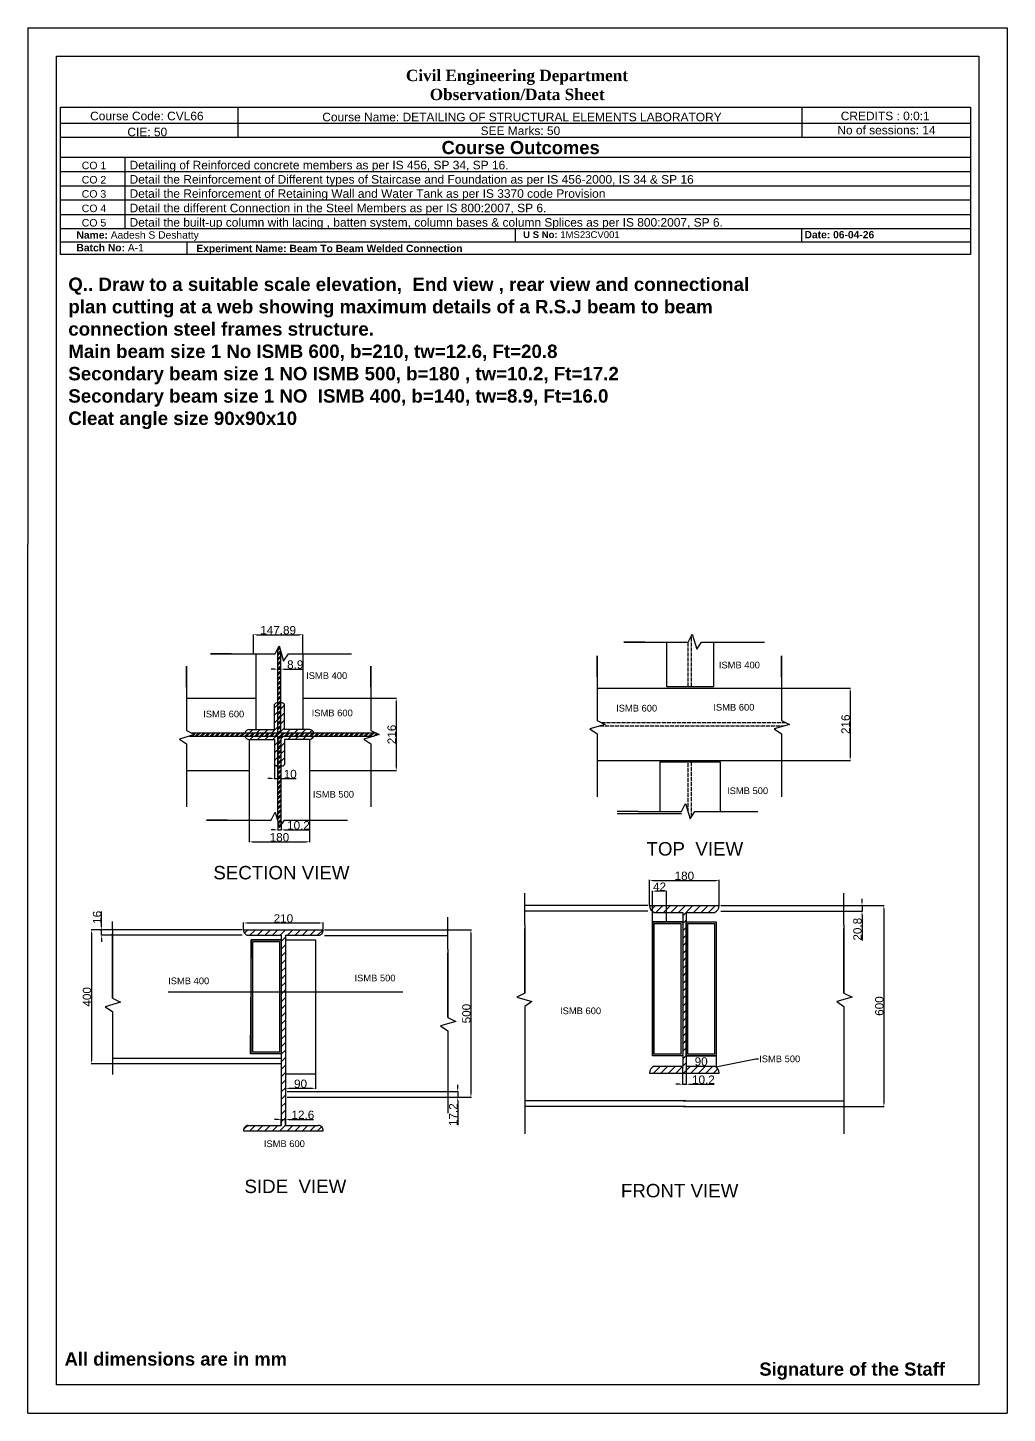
# Model space of a CAD drawing. Header units: millimetres. Extents: x 9543 to 16055, y 15 to 4152.
# Drawn here: x 13129 to 16055, y 15 to 4152 of the extents above; entities that cross this region are included whole.
import ezdxf
from ezdxf import colors
from ezdxf.entities.mleader import LeaderData, LeaderLine
from ezdxf.math import Vec2, Vec3

# ---------------------------------------------------------------- set-up
doc = ezdxf.new("R2010")
doc.units = ezdxf.units.MM
doc.linetypes.add('ACAD_ISO02W100', pattern=[15, 12, -3])
doc.styles.get("Standard").update_dxf_attribs({"font": 'arial.ttf'})
doc.dimstyles.new('ISO-25', dxfattribs={"dimtxt": 25, "dimasz": 10, "dimexe": 1.25, "dimexo": 0.625, "dimtad": 1, "dimdsep": 46, "dimtxsty": 'Standard', "dimcen": 2.5, "dimadec": 0, "dimazin": 0, "dimtfac": 1, "dimtmove": 0, "dimatfit": 3, "dimfxl": 1, "dimarcsym": 0})
pattern_1 = [(45, (10996.696, 307.813), (-11.22532, 11.22532), [])]

# ---------------------------------------------------------------- blocks, each defined once
blk = doc.blocks.new('*D55')
at = {"color": 0, "lineweight": -2, "transparency": 16777216}
for p, q in [((13803, 2283.2), (13803, 2340.9)), ((13813, 2339.7), (13940.9, 2339.7)), ((13950.9, 2283.2), (13950.9, 2340.9))]:
    blk.add_line(p, q, dxfattribs=at)
at = {"color": 0, "transparency": 16777216}
for points in [[(13813, 2341.3), (13813, 2338), (13803, 2339.7)], [(13940.9, 2341.3), (13940.9, 2338), (13950.9, 2339.7)]]:
    blk.add_solid(points, dxfattribs=at)
at = {"layer": 'Defpoints', "color": 0, "transparency": 16777216}
for p in [(13950.9, 2339.7), (13803, 2282.5), (13950.9, 2282.5)]:
    blk.add_point(p, dxfattribs=at)
at = {"color": 0, "transparency": 16777216, "insert": (13877, 2353.1), "char_height": 25, "attachment_point": 5}
blk.add_mtext('147.89', dxfattribs=at)
blk = doc.blocks.new('*D56')
at = {"color": 0, "lineweight": -2, "transparency": 16777216}
for p, q in [((13865.8, 2237.1), (13855.8, 2237.1)), ((13875.8, 2237.7), (13875.8, 2238.4)), ((13875.8, 2237.1), (13884.7, 2237.1)), ((13884.7, 2237.7), (13884.7, 2238.4)), ((13894.7, 2237.1), (13951.6, 2237.1))]:
    blk.add_line(p, q, dxfattribs=at)
at = {"color": 0, "transparency": 16777216}
for points in [[(13865.8, 2238.8), (13865.8, 2235.4), (13875.8, 2237.1)], [(13894.7, 2238.8), (13894.7, 2235.4), (13884.7, 2237.1)]]:
    blk.add_solid(points, dxfattribs=at)
at = {"layer": 'Defpoints', "color": 0, "transparency": 16777216}
for p in [(13875.8, 2237.1), (13884.7, 2237.1), (13884.7, 2237.1)]:
    blk.add_point(p, dxfattribs=at)
at = {"color": 0, "transparency": 16777216, "insert": (13928.1, 2250.5), "char_height": 25, "attachment_point": 5}
blk.add_mtext('8.9', dxfattribs=at)
blk = doc.blocks.new('*D57')
at = {"color": 0, "lineweight": -2, "transparency": 16777216}
for p, q in [((14154.8, 2150), (14231, 2150)), ((14229.8, 2140), (14229.8, 1944)), ((14154.8, 1934), (14231, 1934))]:
    blk.add_line(p, q, dxfattribs=at)
at = {"color": 0, "transparency": 16777216}
for points in [[(14228.1, 2140), (14231.4, 2140), (14229.8, 2150)], [(14228.1, 1944), (14231.4, 1944), (14229.8, 1934)]]:
    blk.add_solid(points, dxfattribs=at)
at = {"layer": 'Defpoints', "color": 0, "transparency": 16777216}
for p in [(14154.2, 2150), (14154.2, 1934), (14229.8, 1934)]:
    blk.add_point(p, dxfattribs=at)
at = {"color": 0, "transparency": 16777216, "insert": (14216.4, 2042), "char_height": 25, "attachment_point": 5, "rotation": 90}
blk.add_mtext('216', dxfattribs=at)
blk = doc.blocks.new('*D58')
at = {"color": 0, "lineweight": -2, "transparency": 16777216}
for p, q in [((13865.8, 1951.4), (13865.8, 1909)), ((13875.8, 1951.4), (13875.8, 1909)), ((13855.8, 1910.3), (13845.8, 1910.3)), ((13865.8, 1910.3), (13875.8, 1910.3)), ((13885.8, 1910.3), (13930.4, 1910.3))]:
    blk.add_line(p, q, dxfattribs=at)
at = {"color": 0, "transparency": 16777216}
for points in [[(13855.8, 1912), (13855.8, 1908.6), (13865.8, 1910.3)], [(13885.8, 1912), (13885.8, 1908.6), (13875.8, 1910.3)]]:
    blk.add_solid(points, dxfattribs=at)
at = {"layer": 'Defpoints', "color": 0, "transparency": 16777216}
for p in [(13865.8, 1952), (13875.8, 1952), (13875.8, 1910.3)]:
    blk.add_point(p, dxfattribs=at)
at = {"color": 0, "transparency": 16777216, "insert": (13913.1, 1923.7), "char_height": 25, "attachment_point": 5}
blk.add_mtext('10', dxfattribs=at)
blk = doc.blocks.new('*D59')
at = {"color": 0, "lineweight": -2, "transparency": 16777216}
for p, q in [((13875.8, 1783.1), (13875.8, 1755.9)), ((13886, 1783.1), (13886, 1755.9)), ((13865.8, 1757.2), (13855.8, 1757.2)), ((13875.8, 1757.2), (13886, 1757.2)), ((13896, 1757.2), (13969.6, 1757.2))]:
    blk.add_line(p, q, dxfattribs=at)
at = {"color": 0, "transparency": 16777216}
for points in [[(13865.8, 1758.8), (13865.8, 1755.5), (13875.8, 1757.2)], [(13896, 1758.8), (13896, 1755.5), (13886, 1757.2)]]:
    blk.add_solid(points, dxfattribs=at)
at = {"layer": 'Defpoints', "color": 0, "transparency": 16777216}
for p in [(13875.8, 1783.7), (13886, 1783.7), (13886, 1757.2)]:
    blk.add_point(p, dxfattribs=at)
at = {"color": 0, "transparency": 16777216, "insert": (13937.8, 1770.6), "char_height": 25, "attachment_point": 5}
blk.add_mtext('10.2', dxfattribs=at)
blk = doc.blocks.new('*D60')
at = {"color": 0, "lineweight": -2, "transparency": 16777216}
for p, q in [((13790.9, 1785.3), (13790.9, 1720.2)), ((13970.9, 1785.3), (13970.9, 1720.2)), ((13800.9, 1721.4), (13960.9, 1721.4))]:
    blk.add_line(p, q, dxfattribs=at)
at = {"color": 0, "transparency": 16777216}
for points in [[(13800.9, 1723.1), (13800.9, 1719.8), (13790.9, 1721.4)], [(13960.9, 1723.1), (13960.9, 1719.8), (13970.9, 1721.4)]]:
    blk.add_solid(points, dxfattribs=at)
at = {"layer": 'Defpoints', "color": 0, "transparency": 16777216}
for p in [(13790.9, 1785.9), (13970.9, 1785.9), (13970.9, 1721.4)]:
    blk.add_point(p, dxfattribs=at)
at = {"color": 0, "transparency": 16777216, "insert": (13880.9, 1734.8), "char_height": 25, "attachment_point": 5}
blk.add_mtext('180', dxfattribs=at)
blk = doc.blocks.new('*D61')
at = {"color": 0, "lineweight": -2, "transparency": 16777216}
for p, q in [((13774, 1459.4), (13774, 1480.4)), ((13784, 1479.2), (14001.3, 1479.2)), ((14011.3, 1459.4), (14011.3, 1480.4))]:
    blk.add_line(p, q, dxfattribs=at)
at = {"color": 0, "transparency": 16777216}
for points in [[(13784, 1480.8), (13784, 1477.5), (13774, 1479.2)], [(14001.3, 1480.8), (14001.3, 1477.5), (14011.3, 1479.2)]]:
    blk.add_solid(points, dxfattribs=at)
at = {"layer": 'Defpoints', "color": 0, "transparency": 16777216}
for p in [(13774, 1458.7), (14011.3, 1479.2), (14011.3, 1458.7)]:
    blk.add_point(p, dxfattribs=at)
at = {"color": 0, "transparency": 16777216, "insert": (13892.7, 1492.5), "char_height": 25, "attachment_point": 5}
blk.add_mtext('210', dxfattribs=at)
blk = doc.blocks.new('*D62')
at = {"color": 0, "lineweight": -2, "transparency": 16777216}
for p, q in [((13381.4, 1458.7), (13318.1, 1458.7)), ((13319.4, 1448.7), (13319.4, 1068.7)), ((13381.4, 1058.7), (13318.1, 1058.7))]:
    blk.add_line(p, q, dxfattribs=at)
at = {"color": 0, "transparency": 16777216}
for points in [[(13317.7, 1448.7), (13321, 1448.7), (13319.4, 1458.7)], [(13317.7, 1068.7), (13321, 1068.7), (13319.4, 1058.7)]]:
    blk.add_solid(points, dxfattribs=at)
at = {"layer": 'Defpoints', "color": 0, "transparency": 16777216}
for p in [(13382.1, 1458.7), (13319.4, 1058.7), (13382.1, 1058.7)]:
    blk.add_point(p, dxfattribs=at)
at = {"color": 0, "transparency": 16777216, "insert": (13306, 1258.7), "char_height": 25, "attachment_point": 5, "rotation": 90}
blk.add_mtext('400', dxfattribs=at)
blk = doc.blocks.new('*D63')
at = {"color": 0, "lineweight": -2, "transparency": 16777216}
for p, q in [((13349.8, 1468.7), (13349.8, 1513.4)), ((13381.4, 1458.7), (13348.5, 1458.7)), ((13349.8, 1442.7), (13349.8, 1458.7)), ((13381.4, 1442.7), (13348.5, 1442.7)), ((13349.8, 1432.7), (13349.8, 1422.7))]:
    blk.add_line(p, q, dxfattribs=at)
at = {"color": 0, "transparency": 16777216}
for points in [[(13348.1, 1468.7), (13351.4, 1468.7), (13349.8, 1458.7)], [(13348.1, 1432.7), (13351.4, 1432.7), (13349.8, 1442.7)]]:
    blk.add_solid(points, dxfattribs=at)
at = {"layer": 'Defpoints', "color": 0, "transparency": 16777216}
for p in [(13349.8, 1458.7), (13382.1, 1458.7), (13382.1, 1442.7)]:
    blk.add_point(p, dxfattribs=at)
at = {"color": 0, "transparency": 16777216, "insert": (13336.4, 1496.1), "char_height": 25, "attachment_point": 5, "rotation": 90}
blk.add_mtext('16', dxfattribs=at)
blk = doc.blocks.new('*D64')
at = {"color": 0, "lineweight": -2, "transparency": 16777216}
for p, q in [((13899, 1028.2), (13899, 984.3)), ((13989.1, 1028.2), (13989.1, 984.3)), ((13909, 985.6), (13979.1, 985.6))]:
    blk.add_line(p, q, dxfattribs=at)
at = {"color": 0, "transparency": 16777216}
for points in [[(13909, 987.2), (13909, 983.9), (13899, 985.6)], [(13979.1, 987.2), (13979.1, 983.9), (13989.1, 985.6)]]:
    blk.add_solid(points, dxfattribs=at)
at = {"layer": 'Defpoints', "color": 0, "transparency": 16777216}
for p in [(13899, 1028.8), (13989.1, 1028.8), (13989.1, 985.6)]:
    blk.add_point(p, dxfattribs=at)
at = {"color": 0, "transparency": 16777216, "insert": (13944, 998.9), "char_height": 25, "attachment_point": 5}
blk.add_mtext('90', dxfattribs=at)
blk = doc.blocks.new('*D65')
at = {"color": 0, "lineweight": -2, "transparency": 16777216}
for p, q in [((13876.4, 892.8), (13866.4, 892.8)), ((13886.4, 875.4), (13886.4, 894.1)), ((13886.4, 892.8), (13899, 892.8)), ((13899, 875.4), (13899, 894.1)), ((13909, 892.8), (13982.8, 892.8))]:
    blk.add_line(p, q, dxfattribs=at)
at = {"color": 0, "transparency": 16777216}
for points in [[(13876.4, 894.5), (13876.4, 891.1), (13886.4, 892.8)], [(13909, 894.5), (13909, 891.1), (13899, 892.8)]]:
    blk.add_solid(points, dxfattribs=at)
at = {"layer": 'Defpoints', "color": 0, "transparency": 16777216}
for p in [(13886.4, 874.7), (13899, 892.8), (13899, 874.7)]:
    blk.add_point(p, dxfattribs=at)
at = {"color": 0, "transparency": 16777216, "insert": (13950.9, 906.2), "char_height": 25, "attachment_point": 5}
blk.add_mtext('12.6', dxfattribs=at)
blk = doc.blocks.new('*D66')
at = {"color": 0, "lineweight": -2, "transparency": 16777216}
for p, q in [((14413.3, 985.9), (14413.3, 995.9)), ((14384.2, 975.9), (14414.6, 975.9)), ((14384.2, 958.7), (14414.6, 958.7)), ((14413.3, 975.9), (14413.3, 958.7)), ((14413.3, 948.7), (14413.3, 875.2))]:
    blk.add_line(p, q, dxfattribs=at)
at = {"color": 0, "transparency": 16777216}
for points in [[(14411.6, 985.9), (14415, 985.9), (14413.3, 975.9)], [(14411.6, 948.7), (14415, 948.7), (14413.3, 958.7)]]:
    blk.add_solid(points, dxfattribs=at)
at = {"layer": 'Defpoints', "color": 0, "transparency": 16777216}
for p in [(14383.5, 975.9), (14383.5, 958.7), (14413.3, 958.7)]:
    blk.add_point(p, dxfattribs=at)
at = {"color": 0, "transparency": 16777216, "insert": (14400.1, 907), "char_height": 25, "attachment_point": 5, "rotation": 90}
blk.add_mtext('17.2', dxfattribs=at)
blk = doc.blocks.new('*D67')
at = {"color": 0, "lineweight": -2, "transparency": 16777216}
for p, q in [((14384.2, 1458.7), (14454.2, 1458.7)), ((14452.9, 1448.7), (14452.9, 968.7)), ((14384.2, 958.7), (14454.2, 958.7))]:
    blk.add_line(p, q, dxfattribs=at)
at = {"color": 0, "transparency": 16777216}
for points in [[(14451.2, 1448.7), (14454.6, 1448.7), (14452.9, 1458.7)], [(14451.2, 968.7), (14454.6, 968.7), (14452.9, 958.7)]]:
    blk.add_solid(points, dxfattribs=at)
at = {"layer": 'Defpoints', "color": 0, "transparency": 16777216}
for p in [(14383.5, 1458.7), (14383.5, 958.7), (14452.9, 958.7)]:
    blk.add_point(p, dxfattribs=at)
at = {"color": 0, "transparency": 16777216, "insert": (14439.5, 1208.7), "char_height": 25, "attachment_point": 5, "rotation": 90}
blk.add_mtext('500', dxfattribs=at)
blk = doc.blocks.new('*D68')
at = {"color": 0, "lineweight": -2, "transparency": 16777216}
for p, q in [((15567.7, 1531.2), (15622.3, 1531.2)), ((15621, 1541.2), (15621, 1551.2)), ((15621, 1531.2), (15621, 1514)), ((15567.7, 1514), (15622.3, 1514)), ((15621, 1504), (15621, 1427.3))]:
    blk.add_line(p, q, dxfattribs=at)
at = {"color": 0, "transparency": 16777216}
for points in [[(15619.3, 1541.2), (15622.7, 1541.2), (15621, 1531.2)], [(15619.3, 1504), (15622.7, 1504), (15621, 1514)]]:
    blk.add_solid(points, dxfattribs=at)
at = {"layer": 'Defpoints', "color": 0, "transparency": 16777216}
for p in [(15567.1, 1531.2), (15567.1, 1514), (15621, 1514)]:
    blk.add_point(p, dxfattribs=at)
at = {"color": 0, "transparency": 16777216, "insert": (15607.6, 1460.6), "char_height": 25, "attachment_point": 5, "rotation": 90}
blk.add_mtext('20.8', dxfattribs=at)
blk = doc.blocks.new('*D69')
at = {"color": 0, "lineweight": -2, "transparency": 16777216}
for p, q in [((15567.7, 1531.2), (15687.5, 1531.2)), ((15686.3, 1521.2), (15686.3, 941.2)), ((15567.7, 931.2), (15687.5, 931.2))]:
    blk.add_line(p, q, dxfattribs=at)
at = {"color": 0, "transparency": 16777216}
for points in [[(15684.6, 1521.2), (15687.9, 1521.2), (15686.3, 1531.2)], [(15684.6, 941.2), (15687.9, 941.2), (15686.3, 931.2)]]:
    blk.add_solid(points, dxfattribs=at)
at = {"layer": 'Defpoints', "color": 0, "transparency": 16777216}
for p in [(15567.1, 1531.2), (15567.1, 931.2), (15686.3, 931.2)]:
    blk.add_point(p, dxfattribs=at)
at = {"color": 0, "transparency": 16777216, "insert": (15672.9, 1231.2), "char_height": 25, "attachment_point": 5, "rotation": 90}
blk.add_mtext('600', dxfattribs=at)
blk = doc.blocks.new('*D70')
at = {"color": 0, "lineweight": -2, "transparency": 16777216}
for p, q in [((14995.2, 1483), (14995.2, 1575.4)), ((15027.4, 1574.2), (15005.2, 1574.2)), ((15037.4, 1483), (15037.4, 1575.4))]:
    blk.add_line(p, q, dxfattribs=at)
at = {"color": 0, "transparency": 16777216}
for points in [[(15005.2, 1575.9), (15005.2, 1572.5), (14995.2, 1574.2)], [(15027.4, 1575.9), (15027.4, 1572.5), (15037.4, 1574.2)]]:
    blk.add_solid(points, dxfattribs=at)
at = {"layer": 'Defpoints', "color": 0, "transparency": 16777216}
for p in [(14995.2, 1574.2), (14995.2, 1482.3), (15037.4, 1482.3)]:
    blk.add_point(p, dxfattribs=at)
at = {"color": 0, "transparency": 16777216, "insert": (15016.3, 1587.4), "char_height": 25, "attachment_point": 5}
blk.add_mtext('42', dxfattribs=at)
blk = doc.blocks.new('*D71')
at = {"color": 0, "lineweight": -2, "transparency": 16777216}
for p, q in [((15085.3, 1051.3), (15085.3, 996.5)), ((15095.5, 1051.3), (15095.5, 996.5)), ((15075.3, 997.8), (15065.3, 997.8)), ((15085.3, 997.8), (15095.5, 997.8)), ((15105.5, 997.8), (15179.1, 997.8))]:
    blk.add_line(p, q, dxfattribs=at)
at = {"color": 0, "transparency": 16777216}
for points in [[(15075.3, 999.4), (15075.3, 996.1), (15085.3, 997.8)], [(15105.5, 999.4), (15105.5, 996.1), (15095.5, 997.8)]]:
    blk.add_solid(points, dxfattribs=at)
at = {"layer": 'Defpoints', "color": 0, "transparency": 16777216}
for p in [(15085.3, 1052), (15095.5, 1052), (15095.5, 997.8)]:
    blk.add_point(p, dxfattribs=at)
at = {"color": 0, "transparency": 16777216, "insert": (15147.3, 1011.2), "char_height": 25, "attachment_point": 5}
blk.add_mtext('10.2', dxfattribs=at)
blk = doc.blocks.new('*D72')
at = {"color": 0, "lineweight": -2, "transparency": 16777216}
for p, q in [((15095.5, 1081.7), (15095.5, 1050.7)), ((15185.6, 1081.7), (15185.6, 1050.7)), ((15105.5, 1052), (15175.6, 1052))]:
    blk.add_line(p, q, dxfattribs=at)
at = {"color": 0, "transparency": 16777216}
for points in [[(15105.5, 1053.6), (15105.5, 1050.3), (15095.5, 1052)], [(15175.6, 1053.6), (15175.6, 1050.3), (15185.6, 1052)]]:
    blk.add_solid(points, dxfattribs=at)
at = {"layer": 'Defpoints', "color": 0, "transparency": 16777216}
for p in [(15095.5, 1082.3), (15185.6, 1082.3), (15185.6, 1052)]:
    blk.add_point(p, dxfattribs=at)
at = {"color": 0, "transparency": 16777216, "insert": (15140.6, 1065.4), "char_height": 25, "attachment_point": 5}
blk.add_mtext('90', dxfattribs=at)
blk = doc.blocks.new('*D80')
at = {"color": 0, "lineweight": -2, "transparency": 16777216}
for p, q in [((14986.1, 1531.8), (14986.1, 1607.6)), ((14996.1, 1606.3), (15184.8, 1606.3)), ((15194.8, 1531.8), (15194.8, 1607.6))]:
    blk.add_line(p, q, dxfattribs=at)
at = {"color": 0, "transparency": 16777216}
for points in [[(14996.1, 1608), (14996.1, 1604.6), (14986.1, 1606.3)], [(15184.8, 1608), (15184.8, 1604.6), (15194.8, 1606.3)]]:
    blk.add_solid(points, dxfattribs=at)
at = {"layer": 'Defpoints', "color": 0, "transparency": 16777216}
for p in [(15194.8, 1606.3), (14986.1, 1531.2), (15194.8, 1531.2)]:
    blk.add_point(p, dxfattribs=at)
at = {"color": 0, "transparency": 16777216, "insert": (15090.4, 1619.7), "char_height": 25, "attachment_point": 5}
blk.add_mtext('180', dxfattribs=at)
blk = doc.blocks.new('*D82')
at = {"color": 0, "lineweight": -2, "transparency": 16777216}
for p, q in [((15380.9, 2180.5), (15586.8, 2180.5)), ((15585.5, 2170.5), (15585.5, 1974.5)), ((15380.9, 1964.5), (15586.8, 1964.5))]:
    blk.add_line(p, q, dxfattribs=at)
at = {"color": 0, "transparency": 16777216}
for points in [[(15583.9, 2170.5), (15587.2, 2170.5), (15585.5, 2180.5)], [(15583.9, 1974.5), (15587.2, 1974.5), (15585.5, 1964.5)]]:
    blk.add_solid(points, dxfattribs=at)
at = {"layer": 'Defpoints', "color": 0, "transparency": 16777216}
for p in [(15380.3, 2180.5), (15380.3, 1964.5), (15585.5, 1964.5)]:
    blk.add_point(p, dxfattribs=at)
at = {"color": 0, "transparency": 16777216, "insert": (15572.1, 2072.5), "char_height": 25, "attachment_point": 5, "rotation": 90}
blk.add_mtext('216', dxfattribs=at)

msp = doc.modelspace()

# ---------------------------------------------------------------- hatches: boundary and pattern name
h = msp.add_hatch()
h.set_pattern_fill('ANSI32', color=256, scale=1.1)
h.set_pattern_definition([(45, (10996.696, 307.813), (-7.40871, 7.40871), []), (45, (11001.636, 307.813), (-7.40871, 7.40871), [])])
h.paths.add_polyline_path([(14167.114, 2047.094), (13884.701, 2047.094), (13884.701, 2291.249), (13880.166, 2306.69), (13875.801, 2298.016), (13875.801, 2047.094), (13616.463, 2047.094), (13627.661, 2041.46), (13612.119, 2036.894), (13875.801, 2036.894), (13875.801, 1951.994), (13875.801, 1783.69), (13881.416, 1764.575), (13886.001, 1771.328), (13886.001, 2036.894), (14162.77, 2036.894), (14178.312, 2041.46)])
h = msp.add_hatch()
h.set_pattern_fill('ANSI31', color=256, scale=5)
h.set_pattern_definition(pattern_1)
h.paths.add_polyline_path([(13875.801, 2136.441, 0.18881895), (13865.801, 2131.994), (13865.801, 2057.094), (13790.901, 2057.094, 0.30564437), (13777.427, 2047.094), (13875.801, 2047.094)])
h.paths.add_polyline_path([(13895.801, 2131.994, 0.18536588), (13886.001, 2136.431), (13886.001, 2047.094), (13984.176, 2047.094, 0.30564437), (13970.701, 2057.094), (13895.801, 2057.094)])
h.paths.add_polyline_path([(13875.801, 2036.894), (13777.427, 2036.894, 0.30564437), (13790.901, 2026.894), (13865.801, 2026.894), (13865.801, 1951.994, 0.18881895), (13875.801, 1947.547)])
h.paths.add_polyline_path([(13984.176, 2036.894), (13886.001, 2036.894), (13886.001, 1947.558, 0.18536588), (13895.801, 1951.994), (13895.801, 2026.894), (13970.701, 2026.894, 0.30564437)])
h = msp.add_hatch()
h.set_pattern_fill('ANSI31', color=256, scale=5)
h.set_pattern_definition(pattern_1)
h.paths.add_polyline_path([(14011.303, 1458.743), (13774.028, 1458.743, 0.461614), (13788.008, 1442.743), (13886.365, 1442.743), (13886.365, 1273.636), (13898.965, 1273.636), (13898.965, 1442.743), (13997.665, 1442.743, 0.45418417)])
h.paths.add_polyline_path([(13898.965, 1273.636), (13886.365, 1273.636), (13886.365, 874.743), (13787.665, 874.743, 0.45418417), (13774.028, 858.743), (14011.303, 858.743, 0.461614), (13997.322, 874.743), (13898.965, 874.743)])
h.paths.add_polyline_path([(15194.823, 1531.165), (14986.054, 1531.165, 0.2684864), (15000.438, 1510.365), (15085.338, 1510.365), (15085.338, 1051.965), (15000.438, 1051.965, 0.2684864), (14986.054, 1031.165), (15194.823, 1031.165, 0.2684864), (15180.438, 1051.965), (15095.538, 1051.965), (15095.538, 1510.365), (15180.438, 1510.365, 0.2684864)])
h = msp.add_hatch(color=256)
h.dxf.hatch_style = 1
h.paths.add_polyline_path([(15085.338, 1482.347), (14995.233, 1482.347), (14995.233, 1082.347), (15085.338, 1082.347)])
h.paths.add_polyline_path([(15080.338, 1477.347), (15080.338, 1087.347), (15000.233, 1087.347), (15000.233, 1477.347)], flags=16)
h.paths.add_polyline_path([(15185.644, 1482.347), (15095.538, 1482.347), (15095.538, 1082.347), (15185.644, 1082.347)])
h.paths.add_polyline_path([(15180.644, 1477.347), (15180.644, 1087.347), (15100.538, 1087.347), (15100.538, 1477.347)], flags=16)
h.paths.add_polyline_path([(13886.365, 1428.787), (13796.26, 1428.787), (13796.26, 1273.636), (13801.26, 1273.636), (13801.26, 1423.787), (13881.365, 1423.787), (13881.365, 1273.636), (13886.365, 1273.636)])
h.paths.add_polyline_path([(13801.26, 1273.636), (13796.26, 1273.636), (13796.26, 1088.787), (13886.365, 1088.787), (13886.365, 1273.636), (13881.365, 1273.636), (13881.365, 1093.787), (13801.26, 1093.787)])

# ---------------------------------------------------------------- linework, layer by layer
for p, q in [((13128.969, 4151.913), (16055.014, 4151.913)), ((13128.969, 4151.913), (13128.969, 2610.091)), ((16055.014, 4151.913), (16055.014, 15.436)), ((13756.483, 3914.405), (13756.483, 3823.783)), ((15440.914, 3914.405), (15440.914, 3823.783)), ((13227.209, 3867.36), (15944.605, 3867.36)), ((15944.605, 3823.783), (13227.209, 3823.783)), ((13227.209, 3765.283), (15944.605, 3765.283)), ((13419.301, 3765.283), (13419.301, 3721.934)), ((15944.605, 3721.934), (13227.209, 3721.934)), ((13419.301, 3721.934), (13419.301, 3679.954)), ((13227.209, 3679.954), (15944.605, 3679.954)), ((13419.301, 3679.954), (13419.301, 3637.3)), ((15944.605, 3637.3), (13227.209, 3637.3)), ((13419.301, 3637.3), (13419.301, 3593.793)), ((13227.209, 3593.793), (15944.605, 3593.793)), ((13419.301, 3593.793), (13419.301, 3551.192)), ((15944.605, 3551.192), (13227.209, 3551.192)), ((14585.692, 3513.156), (14585.692, 3551.192)), ((15441.624, 3513.156), (15441.624, 3551.192)), ((13227.209, 3513.156), (15944.605, 3513.156)), ((13605.592, 3474.392), (13605.592, 3513.156)), ((13128.969, 15.436), (13128.969, 2610.091)), ((14972.053, 2317.512), (14909.291, 2317.512)), ((14909.291, 2317.512), (15102.053, 2317.512)), ((14972.053, 2317.512), (15102.053, 2317.512)), ((15037.053, 2317.512), (15037.053, 2184.971)), ((15102.053, 2317.512), (15114.207, 2341.666)), ((15114.207, 2341.666), (15127.568, 2296.178)), ((15127.568, 2296.178), (15142.053, 2317.512)), ((15142.053, 2317.512), (15272.053, 2317.512)), ((15142.053, 2317.512), (15330.018, 2317.512)), ((15177.053, 2317.512), (15177.053, 2184.971)), ((13738.013, 2282.535), (13675.25, 2282.535)), ((13675.25, 2282.535), (13868.013, 2282.535)), ((13738.013, 2282.535), (13868.013, 2282.535)), ((13810.901, 2282.535), (13810.901, 2057.094)), ((13868.013, 2282.535), (13880.166, 2306.69)), ((13875.801, 2047.094), (13875.801, 2298.016)), ((13880.166, 2306.69), (13893.527, 2261.202)), ((13884.701, 2047.094), (13884.701, 2291.249)), ((13893.527, 2261.202), (13908.013, 2282.535)), ((13908.013, 2282.535), (14038.013, 2282.535)), ((13908.013, 2282.535), (14095.977, 2282.535)), ((13950.901, 2282.535), (13950.901, 2057.094)), ((14829.659, 2214.097), (14829.659, 2276.86)), ((14829.659, 2276.86), (14829.659, 2084.097)), ((15380.31, 2214.097), (15380.31, 2276.86)), ((15380.31, 2276.86), (15380.31, 2084.097)), ((13603.507, 2183.613), (13603.507, 2246.376)), ((13603.507, 2246.376), (13603.507, 2053.613)), ((14154.158, 2183.613), (14154.158, 2246.376)), ((14154.158, 2246.376), (14154.158, 2053.613)), ((14829.659, 2214.097), (14829.659, 2084.097)), ((15380.31, 2214.097), (15380.31, 2084.097)), ((13603.507, 2183.613), (13603.507, 2053.613)), ((14154.158, 2183.613), (14154.158, 2053.613)), ((14829.659, 2180.478), (15037.053, 2180.478)), ((15037.053, 2184.971), (15177.053, 2184.971)), ((15037.053, 2180.478), (15177.053, 2180.478)), ((15177.053, 2180.478), (15380.31, 2180.478)), ((13603.507, 2149.994), (13810.901, 2149.994)), ((13865.801, 2057.094), (13865.801, 2131.994)), ((13895.801, 2057.094), (13895.801, 2131.994)), ((13950.901, 2149.994), (14154.158, 2149.994)), ((14853.814, 2071.944), (14808.325, 2058.582)), ((14829.659, 2084.097), (14853.814, 2071.944)), ((15404.465, 2071.944), (15358.976, 2058.582)), ((15380.31, 2084.097), (15404.465, 2071.944)), ((13627.661, 2041.46), (13582.173, 2028.098)), ((13582.173, 2028.098), (13603.507, 2013.613)), ((13603.507, 2053.613), (13627.661, 2041.46)), ((13612.119, 2036.894), (13875.801, 2036.894)), ((13616.463, 2047.094), (13875.801, 2047.094)), ((13790.901, 2057.094), (13865.801, 2057.094)), ((13790.901, 2026.894), (13790.901, 1785.909)), ((13790.901, 2026.894), (13865.801, 2026.894)), ((13865.801, 2026.894), (13865.801, 1951.994)), ((13875.801, 1783.69), (13875.801, 2036.894)), ((13875.801, 2036.894), (13875.801, 1951.994)), ((13884.701, 2047.094), (14167.114, 2047.094)), ((13886.001, 2036.894), (14162.77, 2036.894)), ((13886.001, 1771.328), (13886.001, 2036.894)), ((13970.701, 2057.094), (13895.801, 2057.094)), ((13895.801, 2026.894), (13895.801, 1951.994)), ((13970.701, 2026.894), (13895.801, 2026.894)), ((13970.901, 2026.905), (13970.901, 1785.909)), ((14178.312, 2041.46), (14132.824, 2028.098)), ((14132.824, 2028.098), (14154.158, 2013.613)), ((14154.158, 2053.613), (14178.312, 2041.46)), ((14808.325, 2058.582), (14829.659, 2044.097)), ((14829.659, 2044.097), (14829.659, 1914.097)), ((14829.659, 2044.097), (14829.659, 1856.133)), ((15358.976, 2058.582), (15380.31, 2044.097)), ((15380.31, 2044.097), (15380.31, 1914.097)), ((15380.31, 2044.097), (15380.31, 1856.133)), ((13603.507, 2013.613), (13603.507, 1883.613)), ((13603.507, 2013.613), (13603.507, 1825.648)), ((14154.158, 2013.613), (14154.158, 1883.613)), ((14154.158, 2013.613), (14154.158, 1825.648)), ((14829.659, 1964.478), (15017.053, 1964.478)), ((15017.053, 1964.478), (15197.053, 1964.478)), ((15017.053, 1960.024), (15017.053, 1811.939)), ((15017.053, 1960.024), (15197.053, 1960.024)), ((15017.053, 1960.024), (15197.053, 1960.024)), ((15197.053, 1964.478), (15380.31, 1964.478)), ((15197.053, 1960.024), (15197.053, 1811.939)), ((13603.507, 1933.994), (13790.901, 1933.994)), ((13970.901, 1933.994), (14154.158, 1933.994)), ((15082.053, 1811.939), (15094.207, 1836.094)), ((15094.207, 1836.094), (15107.568, 1790.605)), ((13725.901, 1785.909), (13663.139, 1785.909)), ((13663.139, 1785.909), (13855.901, 1785.909)), ((13725.901, 1785.909), (13855.901, 1785.909)), ((13855.901, 1785.909), (13868.055, 1810.064)), ((13868.055, 1810.064), (13881.416, 1764.575)), ((13881.416, 1764.575), (13895.901, 1785.909)), ((13895.901, 1785.909), (14025.901, 1785.909)), ((13895.901, 1785.909), (14083.866, 1785.909)), ((14952.053, 1811.939), (14889.291, 1811.939)), ((14889.291, 1806.393), (15082.053, 1806.393)), ((14952.053, 1811.939), (15082.053, 1811.939)), ((15107.568, 1790.605), (15122.053, 1811.939)), ((15122.053, 1811.939), (15252.053, 1811.939)), ((15122.053, 1811.939), (15310.018, 1811.939)), ((14613.82, 1473.681), (14613.82, 1568.677)), ((14981.674, 1531.165), (14613.82, 1531.165)), ((14986.054, 1531.165), (15194.823, 1531.165)), ((15199.203, 1531.165), (15567.057, 1531.165)), ((15567.057, 1473.681), (15567.057, 1568.677)), ((14383.537, 1401.259), (14383.537, 1496.255)), ((14981.674, 1513.965), (14613.82, 1513.965)), ((15000.438, 1510.365), (15085.338, 1510.365)), ((15085.338, 1510.365), (15085.338, 1051.965)), ((15095.538, 1510.365), (15180.438, 1510.365)), ((15095.538, 1510.365), (15095.538, 1051.965)), ((15199.203, 1513.965), (15567.057, 1513.965)), ((13382.068, 1458.743), (13382.068, 1483.55)), ((13769.647, 1458.743), (13382.068, 1458.743)), ((13382.068, 1458.743), (13382.068, 1254.866)), ((13774.028, 1458.743), (14011.303, 1458.743)), ((14015.683, 1458.743), (14383.537, 1458.743)), ((14613.82, 1473.681), (14613.82, 1269.804)), ((14613.82, 1269.804), (14613.82, 1462.566)), ((15085.338, 1482.347), (14995.233, 1482.347)), ((14995.233, 1482.347), (14995.233, 1082.347)), ((15095.538, 1482.347), (15185.644, 1482.347)), ((15185.644, 1482.347), (15185.644, 1082.347)), ((15567.057, 1473.681), (15567.057, 1269.804)), ((15567.057, 1269.804), (15567.057, 1462.566)), ((13382.068, 1254.866), (13382.068, 1447.628)), ((13769.647, 1442.743), (13382.068, 1442.743)), ((13787.665, 1442.743), (13886.365, 1442.743)), ((13796.26, 1428.787), (13793.752, 1088.787)), ((13886.365, 1428.787), (13796.26, 1428.787)), ((13796.26, 1428.787), (13886.365, 1428.787)), ((13796.368, 1443.407), (13796.363, 1442.743)), ((13880.365, 1442.787), (13880.365, 1442.743)), ((13886.365, 1442.743), (13886.365, 874.743)), ((13898.965, 1442.743), (13997.665, 1442.743)), ((13898.965, 1442.743), (13898.965, 874.743)), ((13898.965, 1428.787), (13989.071, 1428.787)), ((13989.071, 1428.787), (13989.071, 1028.787)), ((14015.683, 1441.543), (14383.537, 1441.543)), ((13382.068, 1384.866), (13382.068, 1254.866)), ((14383.537, 1401.259), (14383.537, 1197.382)), ((14383.537, 1197.382), (14383.537, 1390.145)), ((14613.82, 1399.804), (14613.82, 1269.804)), ((15567.057, 1399.804), (15567.057, 1269.804)), ((14383.537, 1327.382), (14383.537, 1197.382)), ((13406.223, 1242.712), (13360.734, 1229.351)), ((13382.068, 1254.866), (13406.223, 1242.712)), ((13548.484, 1273.636), (14249.285, 1273.636)), ((14613.82, 1269.804), (14589.665, 1257.65)), ((14589.665, 1257.65), (14635.154, 1244.289)), ((14635.154, 1244.289), (14613.82, 1229.804)), ((15591.212, 1257.65), (15545.723, 1244.289)), ((15545.723, 1244.289), (15567.057, 1229.804)), ((15567.057, 1269.804), (15591.212, 1257.65)), ((13360.734, 1229.351), (13382.068, 1214.866)), ((13382.068, 1214.866), (13382.068, 1084.866)), ((13382.068, 1214.866), (13382.068, 1026.901)), ((14613.82, 1229.804), (14613.82, 1099.804)), ((14613.82, 1229.804), (14613.82, 849.226)), ((15567.057, 1229.804), (15567.057, 1099.804)), ((15567.057, 1229.804), (15567.057, 849.226)), ((14407.691, 1185.229), (14362.203, 1171.867)), ((14362.203, 1171.867), (14383.537, 1157.382)), ((14383.537, 1197.382), (14407.691, 1185.229)), ((14383.537, 1157.382), (14383.537, 1027.382)), ((14383.537, 1157.382), (14383.537, 911.723)), ((13886.365, 1088.787), (13793.752, 1088.787)), ((15085.338, 1082.347), (14995.233, 1082.347)), ((15095.538, 1082.347), (15185.644, 1082.347)), ((13883.651, 1074.743), (13382.068, 1074.743)), ((13883.651, 1058.743), (13382.068, 1058.743)), ((15000.438, 1051.965), (15085.338, 1051.965)), ((15095.538, 1051.965), (15180.438, 1051.965)), ((13898.965, 1028.787), (13989.071, 1028.787)), ((14986.054, 1031.165), (15194.823, 1031.165)), ((13903.642, 975.943), (14383.537, 975.943)), ((13903.642, 958.743), (14383.537, 958.743)), ((15093.714, 948.365), (14613.82, 948.365)), ((15093.714, 931.165), (14613.82, 931.165)), ((15087.163, 948.365), (15567.057, 948.365)), ((15087.163, 931.165), (15567.057, 931.165)), ((13787.665, 874.743), (13886.365, 874.743)), ((13898.965, 874.743), (13997.665, 874.743)), ((13774.028, 858.743), (14011.303, 858.743)), ((13128.969, 15.436), (14964.366, 15.436)), ((14964.366, 15.436), (16055.014, 15.436))]:
    msp.add_line(p, q)
at = {"linetype": 'ACAD_ISO02W100'}
for p, q in [((15101.953, 2184.971), (15101.953, 2317.512)), ((15112.153, 2184.971), (15112.153, 2337.586)), ((14842.615, 2077.578), (15393.266, 2077.578)), ((14838.271, 2067.378), (15388.922, 2067.378)), ((15101.953, 1809.72), (15101.953, 1960.024)), ((15112.153, 1797.358), (15112.153, 1960.024))]:
    msp.add_line(p, q, dxfattribs=at)
for points in [[(13214.638, 4067.328), (15969.861, 4067.328), (15969.861, 100.61), (13214.638, 100.61)], [(13227.209, 3914.405), (15944.605, 3914.405), (15944.605, 3474.392), (13227.209, 3474.392)], [(14995.233, 1482.347), (15085.338, 1482.347), (15085.338, 1082.347), (14995.233, 1082.347)], [(15000.233, 1477.347), (15080.338, 1477.347), (15080.338, 1087.347), (15000.233, 1087.347)], [(15095.538, 1482.347), (15185.644, 1482.347), (15185.644, 1082.347), (15095.538, 1082.347)], [(15100.538, 1477.347), (15180.644, 1477.347), (15180.644, 1087.347), (15100.538, 1087.347)], [(13796.26, 1428.787), (13886.365, 1428.787), (13886.365, 1088.787), (13796.26, 1088.787)], [(13801.26, 1423.787), (13881.365, 1423.787), (13881.365, 1093.787), (13801.26, 1093.787)]]:
    msp.add_lwpolyline(points, close=True)
for centre, radius, start, end in [((13876.48, 2121.45), 15.007, 92.589953, 135.360519), ((13885.123, 2121.45), 15.007, 44.639481, 87.410047), ((13791.58, 2042.103), 15.007, 92.589953, 160.571863), ((13791.58, 2041.886), 15.007, 199.428137, 267.410047), ((13970.023, 2042.103), 15.007, 19.428137, 87.410047), ((13970.023, 2041.886), 15.007, 272.589953, 340.571863), ((13876.48, 1962.539), 15.007, 224.639481, 267.410047), ((13885.123, 1962.539), 15.007, 272.589953, 315.360519), ((15011.218, 1533.193), 25.246, 184.609, 244.723856), ((15169.659, 1533.193), 25.246, 295.276144, 355.391), ((13787.837, 1456.701), 13.959, 171.588989, 269.296176), ((13997.494, 1456.701), 13.959, 270.703824, 8.411011), ((15011.218, 1029.136), 25.246, 115.276144, 175.391), ((15169.659, 1029.136), 25.246, 4.609, 64.723856), ((13787.837, 860.785), 13.959, 90.703824, 188.411011), ((13997.494, 860.785), 13.959, 351.588989, 89.296176)]:
    msp.add_arc(centre, radius, start, end)

# ---------------------------------------------------------------- texts
at = {"attachment_point": 1}
for s, width, gutter_width, heights, insert, char_height in [('\\pxqc;{\\fBookman Old Style|b0|i0|c0|p18;\\H1.16667x;         \\fBookman Old Style|b1|i0|c0|p18;\\H1.14285x;       Civil Engineering Department\\P               Observation/Data Sheet}', 1292.21538, 127.225, [0], (13848.889, 4026.346), 25.445043), ('Course Code: CVL66', 1195.39826, 127.662, [0], (13315.456, 3901.167), 25.53247), ('Course Name: DETAILING OF STRUCTURAL ELEMENTS LABORATORY', 1195.39826, 127.662, [0], (14008.853, 3898.037), 25.53247), ('CREDITS : 0:0:1', 1195.39826, 127.662, [0], (15557.601, 3901.33), 25.53247), ('CIE: 50', 1195.39826, 127.662, [0], (13426.748, 3853.452), 25.5325), ('SEE Marks: 50', 1195.39826, 127.662, [0], (14481.798, 3857.012), 25.53247), ('No of sessions: 14', 1195.39826, 127.662, [0], (15547.279, 3858.941), 25.53247), ('{\\fArial|b1|i0|c0|p34;Course Outcomes}', 1195.39826, 127.662, [0], (14365.311, 3813.813), 39.24824), ('CO 1', 1050.4106, 112.178, [0], (13290.396, 3751.918), 22.4357), ('Detailing of Reinforced concrete members as per IS 456, SP 34, SP 16.', 1195.39826, 127.662, [0], (13433.249, 3754.636), 25.53247), ('CO 2', 1050.4106, 112.178, [0], (13290.396, 3709.253), 22.4357), ('Detail the Reinforcement of Different types of Staircase and Foundation as per IS 456-2000, IS 34 & SP 16', 2065.62101, 127.662, [0], (13433.249, 3711.971), 25.532467), ('CO 3', 1050.4106, 112.178, [0], (13290.396, 3666.937), 22.4357), ('Detail the Reinforcement of Retaining Wall and Water Tank as per IS 3370 code Provision', 1800.33371, 127.662, [0], (13433.249, 3669.655), 25.53247), ('CO 4', 1050.4106, 112.178, [0], (13290.396, 3623.856), 22.4357), ('Detail the different Connection in the Steel Members as per IS 800:2007, SP 6.', 1573.2317, 127.662, [0], (13433.249, 3626.574), 25.53247), ('CO 5', 1050.4106, 112.178, [0], (13290.396, 3580.802), 22.4357), ('Detail the built-up column with lacing , batten system, column bases & column Splices as per IS 800:2007, SP 6.', 2119.88432, 127.662, [0], (13433.249, 3583.52), 25.532467), ('{\\fArial|b1|i0|c0|p34;Name: }Aadesh S Deshatty', 1195.39826, 127.662, [0], (13274.617, 3544.24), 21.97902), ('{\\fArial|b1|i0|c0|p34;U S No: }1MS23CV001', 1195.39826, 127.662, [0], (14608.87, 3544.323), 20.40909), ('{\\fArial|b1|i0|c0|p34;Date: 06-04-26}', 1195.39826, 127.662, [0], (15449.314, 3545.2), 21.97902), ('{\\fArial|b1|i0|c0|p34;Batch No: }A-1', 1195.39826, 127.662, [0], (13274.617, 3506.326), 21.97902), ('{\\fArial|b1|i0|c0|p34;Experiment Name: Beam To Beam Welded Connection}', 1195.39826, 127.662, [0], (13632.716, 3503.957), 21.97902), ('{\\fArial|b1|i0|c0|p34;Q.. Draw to a suitable scale elevation,  End view , rear view and connectional \\Pplan cutting at a web showing maximum details of a R.S.J beam to beam \\Pconnection steel frames structure.\\PMain beam size 1 No ISMB 600, b=210, tw=12.6, Ft=20.8\\PSecondary beam size 1 NO ISMB 500, b=180 , tw=10.2, Ft=17.2\\PSecondary beam size 1 NO  ISMB 400, b=140, tw=8.9, Ft=16.0\\PCleat angle size 90x90x10}', 2626.95203, 127.662, [574.812], (13250.269, 3405.934), 40), ('ISMB 400', 259.0119, 12.5, [0], (15193.322, 2259.154), 20), ('ISMB 400', 259.0119, 12.5, [0], (13960.592, 2227.683), 20), ('ISMB 600', 259.0119, 12.5, [0], (13653.12, 2112.913), 20), ('ISMB 600', 259.0119, 12.5, [0], (13977.303, 2116.254), 20), ('ISMB 600', 259.0119, 12.5, [0], (14886.526, 2130.447), 20), ('ISMB 600', 259.0119, 12.5, [0], (15176.887, 2133.185), 20), ('ISMB 500', 259.0119, 12.5, [0], (13980.928, 1873.413), 20), ('ISMB 500', 259.0119, 12.5, [0], (15217.976, 1883.987), 20), ('TOP  VIEW', 461.5156, 12.5, [0], (14977.312, 1720.596), 40), ('SECTION VIEW', 461.5156, 12.5, [0], (13683.491, 1649.442), 40), ('ISMB 500', 259.0119, 12.5, [0], (14105.051, 1324.891), 20), ('ISMB 400', 259.0119, 12.5, [0], (13548.484, 1316.422), 20), ('ISMB 600', 259.0119, 12.5, [0], (14719.05, 1226.994), 20), ('ISMB 600', 259.0119, 12.5, [0], (13834.262, 830.096), 20), ('SIDE  VIEW', 461.5156, 12.5, [0], (13776.417, 712.907), 40), ('FRONT VIEW', 461.5156, 12.5, [0], (14900.93, 700.18), 40), ('{\\fArial|b1|i0|c0|p34;All dimensions are in mm}', 1195.39826, 127.662, [0], (13239.269, 197.084), 39.24824), ('{\\fArial|b1|i0|c0|p34;Signature of the Staff}', 1195.39826, 127.662, [0], (15314.398, 166.95), 39.24824)]:
    msp.add_mtext_dynamic_manual_height_columns(s, width=width, gutter_width=gutter_width, heights=heights, dxfattribs=dict(at, insert=insert, char_height=char_height))

# ---------------------------------------------------------------- dimensions: what is measured, and where the dimension line sits
for base, p1, p2, picture, middle in [((13950.901, 2339.677), (13803.013, 2282.535), (13950.901, 2282.535), '*D55', (13876.957, 2353.066)), ((13875.801, 1910.292), (13865.801, 1951.994), (13875.801, 1951.994), '*D58', (13913.113, 1923.682)), ((13970.901, 1721.438), (13790.901, 1785.909), (13970.901, 1785.909), '*D60', (13880.901, 1734.827)), ((13886.001, 1757.175), (13875.801, 1783.69), (13886.001, 1783.69), '*D59', (13937.791, 1770.565)), ((15095.538, 997.769), (15085.338, 1051.965), (15095.538, 1051.965), '*D71', (15147.328, 1011.159)), ((13898.965, 892.814), (13886.365, 874.743), (13898.965, 874.743), '*D65', (13950.874, 906.203))]:
    dim = msp.add_linear_dim(base=base, p1=p1, p2=p2, dimstyle='ISO-25')
    dim.commit()
    dim.dimension.update_dxf_attribs({"geometry": picture, "text_midpoint": middle})
for base, p1, p2, angle, picture, middle in [((13884.701, 2237.104), (13875.801, 2237.104), (13884.701, 2237.104), 180, '*D56', (13928.127, 2250.493)), ((15585.523, 1964.478), (15380.31, 2180.478), (15380.31, 1964.478), 90, '*D82', (15572.133, 2072.478)), ((14229.763, 1933.994), (14154.158, 2149.994), (14154.158, 1933.994), 90, '*D57', (14216.374, 2041.994)), ((15686.253, 931.165), (15567.057, 1531.165), (15567.057, 931.165), 90, '*D69', (15672.863, 1231.165)), ((13349.781, 1458.743), (13382.068, 1442.743), (13382.068, 1458.743), 90, '*D63', (13336.392, 1496.089)), ((13319.37, 1058.743), (13382.068, 1458.743), (13382.068, 1058.743), 90, '*D62', (13305.98, 1258.743)), ((14452.912, 958.743), (14383.537, 1458.743), (14383.537, 958.743), 90, '*D67', (14439.523, 1208.743)), ((14413.312, 958.743), (14383.537, 975.943), (14383.537, 958.743), 90, '*D66', (14400.136, 906.953))]:
    dim = msp.add_linear_dim(base=base, p1=p1, p2=p2, angle=angle, dimstyle='ISO-25')
    dim.commit()
    dim.dimension.update_dxf_attribs({"geometry": picture, "text_midpoint": middle})
for base, p1, p2, text, picture, middle in [((15194.823, 1606.312), (14986.054, 1531.165), (15194.823, 1531.165), '180', '*D80', (15090.438, 1619.702)), ((14995.233, 1574.19), (15037.442, 1482.347), (14995.233, 1482.347), '42', '*D70', (15016.337, 1587.366)), ((14011.303, 1479.161), (13774.028, 1458.743), (14011.303, 1458.743), '210', '*D61', (13892.665, 1492.55)), ((15185.644, 1051.965), (15095.538, 1082.347), (15185.644, 1082.347), '90', '*D72', (15140.591, 1065.354)), ((13989.071, 985.557), (13898.965, 1028.787), (13989.071, 1028.787), '90', '*D64', (13944.018, 998.946))]:
    dim = msp.add_linear_dim(base=base, p1=p1, p2=p2, text=text, dimstyle='ISO-25')
    dim.commit()
    dim.dimension.update_dxf_attribs({"geometry": picture, "text_midpoint": middle})
dim = msp.add_linear_dim(base=(15621.012, 1513.965), p1=(15567.057, 1531.165), p2=(15567.057, 1513.965), angle=90, text='20.8', dimstyle='ISO-25')
dim.commit()
dim.dimension.update_dxf_attribs({"geometry": '*D68', "text_midpoint": (15607.623, 1460.632)})

# ---------------------------------------------------------------- leaders
ml = msp.add_multileader_mtext('Standard')
ml.set_content('ISMB 500', color=256)
ml.set_leader_properties()
ml.build(insert=Vec2(0, 0))
ctx = ml.context
ctx.base_point, ctx.char_height, ctx.plane_origin = Vec3(15311.785, 1073.393), 20, Vec3(15180.001, 1048.992)
notes = []
notes.append((ctx, [(0, (1, 1, 0), (15303.785, 1073.393), (1, 0), 8, [(0, [(15180.001, 1048.992)], 0, [])])]))
ctx.mtext.insert, ctx.mtext.flow_direction = Vec3(15313.785, 1083.564), 5
for ctx, leaders in notes:
    for number, flags, end, landing, length, lines in leaders:
        leader = LeaderData()
        leader.index, (leader.has_last_leader_line, leader.has_dogleg_vector, leader.attachment_direction) = number, flags
        leader.last_leader_point, leader.dogleg_vector, leader.dogleg_length = Vec3(end), Vec3(landing), length
        for number, points, colour, breaks in lines:
            line = LeaderLine()
            line.index, line.vertices, line.color, line.breaks = number, Vec3.list(points), colors.encode_raw_color(colour), breaks
            leader.lines.append(line)
        ctx.leaders.append(leader)

doc.saveas('drawing.dxf')
